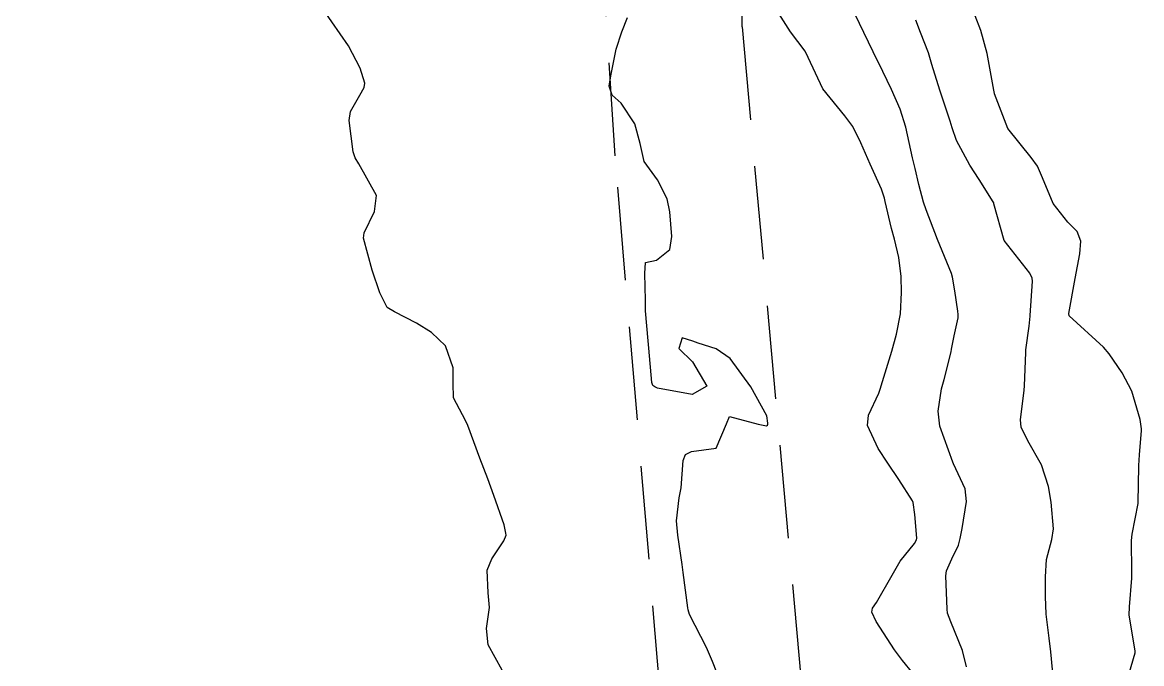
# Model space of a CAD drawing. Header units: metres. Extents: x 298520 to 308411, y 7433745 to 7450750.
# Drawn here: x 305086.6 to 305146.5, y 7438172.6 to 7438206.9 of the extents above; entities that cross this region are included whole.
import ezdxf

# ---------------------------------------------------------------- set-up
doc = ezdxf.new("R2010")
doc.units = ezdxf.units.M
doc.header["$LTSCALE"] = 10
doc.linetypes.add('DASHED', pattern=[0.75, 0.5, -0.25])
for name, color, linetype in [('Curvas de Nivel 1m', 11, 'Continuous'), ('Curvas de Nivel 5m', 15, 'Continuous'), ('Vias Secundárias', 230, 'DASHED')]:
    doc.layers.add(name, color=color, linetype=linetype)

msp = doc.modelspace()

# ---------------------------------------------------------------- linework, layer by layer
at = {"layer": 'Curvas de Nivel 1m', "flags": 128}
for points, elevation in [([(305112.29, 7438172.251), (305111.546, 7438173.598), (305111.445, 7438174.47), (305111.604, 7438175.597), (305111.545, 7438176.394), (305111.482, 7438177.599), (305111.739, 7438178.219), (305112.377, 7438179.175), (305112.501, 7438179.469), (305112.491, 7438179.588), (305112.471, 7438179.676), (305112.387, 7438180.032), (305111.84, 7438181.596), (305111.512, 7438182.499), (305111.091, 7438183.603), (305110.449, 7438185.351), (305110.327, 7438185.611), (305109.688, 7438186.841), (305109.661, 7438187.618), (305109.658, 7438188.446), (305109.256, 7438189.622), (305108.51, 7438190.334), (305107.705, 7438190.832), (305106.521, 7438191.435), (305106.124, 7438191.664), (305105.738, 7438192.461), (305105.327, 7438193.672), (305104.858, 7438195.388), (305104.89, 7438195.677), (305105.44, 7438196.816), (305105.549, 7438197.67), (305104.618, 7438199.365), (305104.406, 7438199.682), (305104.304, 7438200.006), (305104.084, 7438201.686), (305104.167, 7438202.165), (305104.657, 7438203.051), (305104.888, 7438203.451), (305104.93, 7438203.677), (305104.675, 7438204.494), (305104.057, 7438205.686), (305102.712, 7438207.619)], 703), ([(305124.052, 7438171.443), (305123.551, 7438172.707), (305123.225, 7438173.456), (305122.329, 7438175.22), (305122.248, 7438175.471), (305122.226, 7438175.579), (305121.983, 7438177.474), (305121.93, 7438177.903), (305121.706, 7438179.477), (305121.622, 7438180.247), (305121.767, 7438181.476), (305121.869, 7438182.014), (305121.984, 7438183.474), (305122.106, 7438183.795), (305122.43, 7438183.95), (305123.745, 7438184.139), (305124.297, 7438185.442), (305124.457, 7438185.84), (305125.999, 7438185.425), (305126.452, 7438185.337), (305126.5, 7438185.372), (305126.512, 7438185.419), (305126.511, 7438185.477), (305126.457, 7438185.866), (305125.605, 7438187.429), (305124.495, 7438188.942), (305123.756, 7438189.451), (305122.792, 7438189.752), (305122.507, 7438189.86), (305121.93, 7438190.054), (305121.757, 7438189.477), (305122.492, 7438188.758), (305123.243, 7438187.458), (305122.468, 7438187.003), (305120.601, 7438187.359), (305120.472, 7438187.415), (305120.359, 7438187.491), (305120.31, 7438187.657), (305120.147, 7438189.494), (305120.108, 7438189.893), (305119.96, 7438191.496), (305119.965, 7438192.059), (305119.932, 7438193.496), (305119.96, 7438194.088), (305120.554, 7438194.201), (305121.27, 7438194.775), (305121.371, 7438195.482), (305121.274, 7438196.795), (305121.133, 7438197.485), (305120.608, 7438198.502), (305119.889, 7438199.497), (305119.674, 7438200.459), (305119.392, 7438201.503), (305118.654, 7438202.606), (305118.182, 7438203.041), (305118.025, 7438203.52), (305118.108, 7438204.082), (305118.401, 7438205.514), (305118.702, 7438206.431), (305119.006, 7438207.211)], 704), ([(305137.157, 7438172.429), (305136.948, 7438173.294), (305136.326, 7438174.838), (305136.144, 7438175.302), (305136.118, 7438175.52), (305136.049, 7438177.303), (305136.093, 7438177.566), (305136.367, 7438178.214), (305136.725, 7438178.948), (305136.829, 7438179.293), (305136.928, 7438179.832), (305137.155, 7438181.289), (305137.083, 7438181.963), (305136.469, 7438183.299), (305136.424, 7438183.388), (305135.733, 7438185.307), (305135.652, 7438186.117), (305135.826, 7438187.306), (305135.96, 7438187.823), (305136.335, 7438189.302), (305136.363, 7438189.434), (305136.506, 7438190.146), (305136.706, 7438191.111), (305136.719, 7438191.297), (305136.703, 7438191.475), (305136.536, 7438192.564), (305136.412, 7438193.301), (305136.35, 7438193.498), (305135.61, 7438195.31), (305134.997, 7438196.907), (305134.862, 7438197.317), (305134.602, 7438198.262), (305134.407, 7438199.119), (305134.354, 7438199.324), (305134.261, 7438199.683), (305133.918, 7438201.331), (305133.607, 7438202.291), (305133.144, 7438203.343), (305132.677, 7438204.31), (305132.155, 7438205.355), (305131.669, 7438206.394), (305131.201, 7438207.365)], 706), ([(305141.817, 7438171.705), (305141.681, 7438173.236), (305141.591, 7438173.96), (305141.421, 7438175.239), (305141.387, 7438176.195), (305141.391, 7438177.24), (305141.439, 7438178.167), (305141.725, 7438179.237), (305141.815, 7438179.809), (305141.701, 7438181.237), (305141.558, 7438182.092), (305141.185, 7438183.242), (305140.442, 7438184.527), (305140.085, 7438185.254), (305140.056, 7438185.655), (305140.243, 7438187.252), (305140.259, 7438187.468), (305140.332, 7438189.252), (305140.342, 7438189.404), (305140.514, 7438190.679), (305140.566, 7438191.206), (305140.569, 7438191.25), (305140.701, 7438193.089), (305140.685, 7438193.249), (305140.547, 7438193.515), (305139.178, 7438195.264), (305138.634, 7438197.228), (305138.622, 7438197.27), (305138.594, 7438197.334), (305137.843, 7438198.519), (305137.341, 7438199.289), (305136.633, 7438200.609), (305136.402, 7438201.302), (305136.292, 7438201.658), (305135.739, 7438203.309), (305135.312, 7438204.685), (305135.121, 7438205.316), (305134.704, 7438206.396), (305134.443, 7438207.057)], 707), ([(305145.761, 7438171.713), (305146.196, 7438173.181), (305146.202, 7438173.283), (305145.869, 7438175.185), (305145.889, 7438175.633), (305146.023, 7438177.183), (305146.02, 7438177.521), (305146.005, 7438179.184), (305146.035, 7438179.535), (305146.352, 7438181.181), (305146.36, 7438181.223), (305146.39, 7438183.18), (305146.39, 7438183.214), (305146.432, 7438183.786), (305146.542, 7438185.089), (305146.54, 7438185.179), (305146.458, 7438185.676), (305146.022, 7438187.185), (305145.499, 7438188.173), (305144.795, 7438189.197), (305144.498, 7438189.541), (305142.661, 7438191.228), (305142.64, 7438191.344), (305142.983, 7438193.223), (305143.232, 7438194.551), (305143.291, 7438195.219), (305143.089, 7438195.734), (305142.583, 7438196.248), (305141.795, 7438197.238), (305141.238, 7438198.613), (305140.968, 7438199.246), (305140.62, 7438199.698), (305139.372, 7438201.263), (305138.661, 7438203.12), (305138.639, 7438203.247), (305138.633, 7438203.27), (305138.626, 7438203.308), (305138.265, 7438205.276), (305137.922, 7438206.498), (305137.632, 7438207.286)], 708)]:
    msp.add_lwpolyline(points, dxfattribs=dict(at, elevation=elevation))
at = {"layer": 'Curvas de Nivel 5m', "elevation": 705, "flags": 128}
msp.add_lwpolyline([(305134.291, 7438172.083), (305133.732, 7438172.763), (305133.302, 7438173.335), (305132.325, 7438174.851), (305132.092, 7438175.352), (305132.125, 7438175.562), (305132.338, 7438175.876), (305133.173, 7438177.338), (305133.602, 7438178.094), (305134.379, 7438179.035), (305134.478, 7438179.223), (305134.496, 7438179.319), (305134.396, 7438180.584), (305134.31, 7438181.229), (305134.271, 7438181.322), (305133.544, 7438182.463), (305132.939, 7438183.342), (305132.434, 7438184.121), (305131.859, 7438185.356), (305131.913, 7438185.901), (305132.47, 7438187.091), (305132.562, 7438187.349), (305132.598, 7438187.472), (305133.169, 7438189.34), (305133.414, 7438190.239), (305133.625, 7438191.333), (305133.672, 7438192.471), (305133.653, 7438193.333), (305133.543, 7438194.35), (305133.298, 7438195.339), (305133.142, 7438195.905), (305132.811, 7438197.347), (305132.769, 7438197.522), (305132.6, 7438198.008), (305132.002, 7438199.356), (305131.495, 7438200.496), (305131.064, 7438201.366), (305130.649, 7438201.94), (305129.473, 7438203.382), (305128.688, 7438205.057), (305128.519, 7438205.393), (305127.739, 7438206.44), (305127.109, 7438207.414)], dxfattribs=at)
at = {"layer": 'Vias Secundárias'}
for points in [[(305009.058, 7438403.514, -0.000119), (305034.171, 7438373.932, -0.003079), (305055.223, 7438348.809, -0.029068), (305082.987, 7438310.984, -0.015011), (305101.797, 7438279.962, -0.010238), (305117.05, 7438251.677, -0.062788), (305122.043, 7438237.94, -0.062332), (305125.138, 7438206.707), (305128.733, 7438166.892)], [(305091.432, 7437949.091), (305093.318, 7437956.429), (305105.538, 7437990.098), (305117.336, 7438014.292), (305124.239, 7438030.698), (305127.113, 7438040.745), (305128.121, 7438056.15), (305128.265, 7438074.234), (305124.095, 7438127.853), (305120.785, 7438170.714), (305118.341, 7438199.785), (305117.187, 7438217.807, 0.013873), (305115.894, 7438231.873, 0.04849), (305113.307, 7438243.642, 0.058554), (305106.984, 7438257.421), (305097.547, 7438276.213), (305087.01, 7438295.026), (305079.739, 7438307.189), (305064.456, 7438328.486), (305041.363, 7438356.024), (305023.707, 7438378.768), (305008.419, 7438395.44)]]:
    msp.add_lwpolyline(points, format="xyb", dxfattribs=at)

doc.saveas('drawing.dxf')
